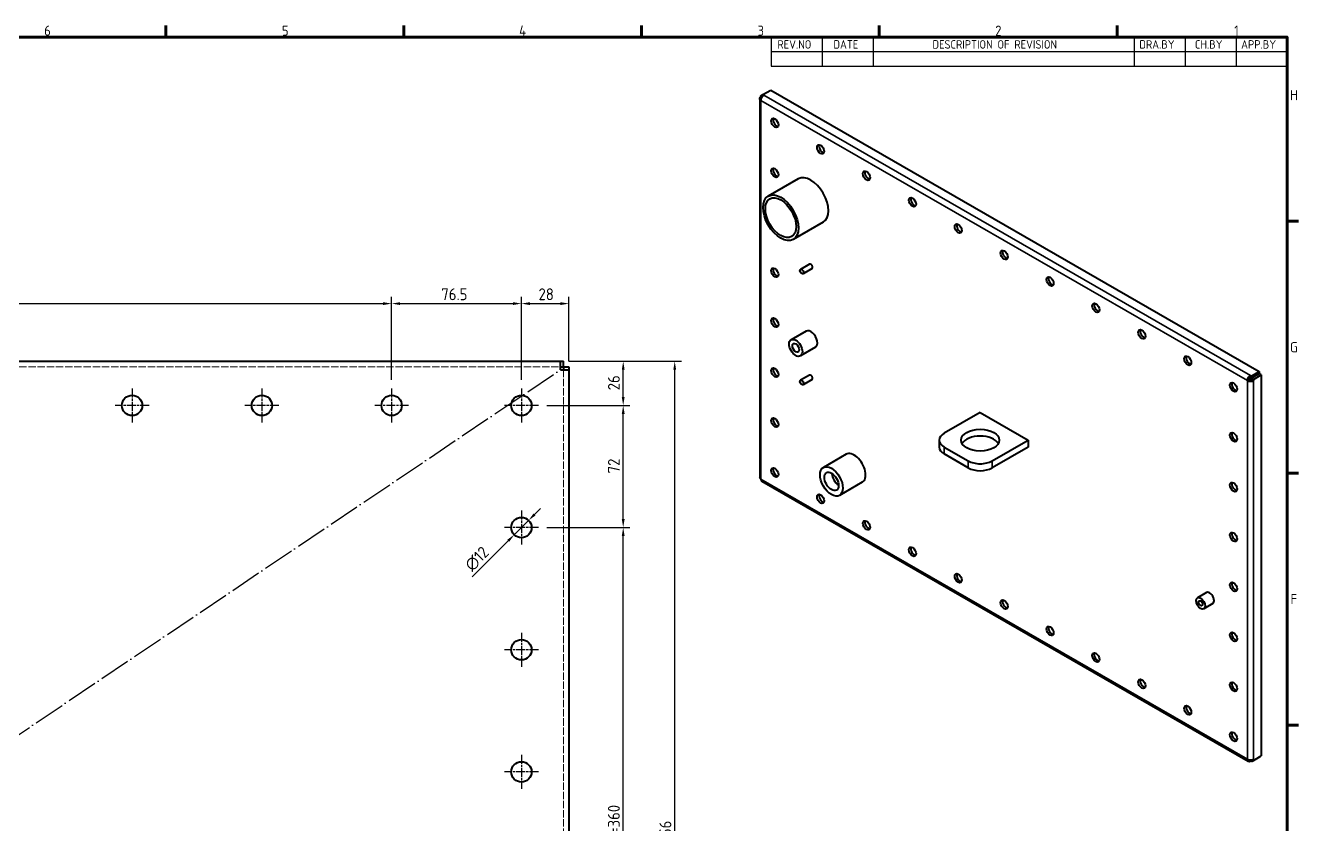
# Model space of a CAD drawing. Header units: millimetres. Extents: x 0 to 1682, y 0 to 1188.
# Drawn here: x 898 to 1649, y 684 to 1155 of the extents above; entities that cross this region are included whole.
import ezdxf

# ---------------------------------------------------------------- set-up
doc = ezdxf.new("R2010")
doc.units = ezdxf.units.MM
doc.header["$LTSCALE"] = 2
for name, pattern in [('CHAIN', [0.3543, 0.2362, -0.0295, 0.0591, -0.0295]), ('DASHED', [0.2067, 0.1654, -0.0413]), ('LONG_DASH_DOTTED', [0.61, 0.48, -0.06, 0.01, -0.06])]:
    doc.linetypes.add(name, pattern=pattern)
doc.layers.get('0').update_dxf_attribs({"color": 3, "lineweight": 25})
for name, color, linetype, lineweight in [('가려진 것(ISO)', 2, 'DASHED', 18), ('가시적인 것(ISO)', 3, 'Continuous', 40), ('가시적인 좁은 것(ISO)', 3, 'Continuous', 35), ('경계(ISO)', 7, 'Continuous', 70), ('기호(ISO)', 5, 'Continuous', 25), ('스케치 형상(ISO)', 7, 'Continuous', 25), ('중심 표식(ISO)', 1, 'Continuous', 25), ('치수(ISO)', 7, 'Continuous', 25)]:
    doc.layers.add(name, color=color, linetype=linetype, lineweight=lineweight)
doc.styles.add('ISO Proportiona M2B', font='isocp.shx')
doc.styles.add('문자 텍스트_M2B', font='isocp.shx')
doc.styles.add('치수 텍스트_PSTEK_POSCO', font='isocp.shx')
doc.dimstyles.new('치수_PSTEK_POSCO', dxfattribs={"dimscale": 2, "dimtxt": 3.5, "dimasz": 2.5, "dimexe": 2, "dimexo": 2.5, "dimgap": 1, "dimtad": 1, "dimrnd": 1e-08, "dimdsep": 46, "dimtxsty": '치수 텍스트_PSTEK_POSCO', "dimcen": 0.09, "dimdle": 10, "dimclrd": 7, "dimclre": 7, "dimclrt": 2, "dimadec": 1, "dimazin": 2, "dimtfac": 1, "dimtmove": 0, "dimatfit": 3, "dimfxl": 0, "dimtolj": 1, "dimlwd": -1, "dimlwe": -1, "dimarcsym": 0})

# ---------------------------------------------------------------- blocks, each defined once
blk = doc.blocks.new('경계 Default Border')
at = {"layer": '경계(ISO)'}
for p, q in [((490.58, 574), (490.58, 577.4)), ((560.67, 574), (560.67, 577.4)), ((630.75, 574), (630.75, 577.4)), ((700.83, 574), (700.83, 577.4)), ((770.92, 574), (770.92, 577.4)), ((821, 519.75), (824.4, 519.75)), ((821, 445.5), (824.4, 445.5)), ((821, 371.25), (824.4, 371.25))]:
    blk.add_line(p, q, dxfattribs=at)
at = {"layer": '경계(ISO)', "flags": 128}
blk.add_lwpolyline([(20, 20), (20, 574), (821, 574), (821, 20), (20, 20)], dxfattribs=at)
at = {"layer": '경계(ISO)', "color": 2, "char_height": 3, "attachment_point": 7, "style": '문자 텍스트_M2B'}
for s, insert in [('6', (454.69, 574.37)), ('5', (524.77, 574.37)), ('4', (594.68, 574.4)), ('3', (664.96, 574.37)), ('2', (735, 574.37)), ('1', (805.44, 574.4)), ('H', (821.88, 555.37)), ('G', (821.88, 481.1)), ('F', (822.04, 406.87))]:
    blk.add_mtext(s, dxfattribs=dict(at, insert=insert))
blk = doc.blocks.new('리비전 내역')
at = {"layer": '기호(ISO)'}
for p, q in [((669, 574), (821, 574)), ((669, 574), (669, 569.72)), ((684, 574), (684, 569.72)), ((699, 574), (699, 569.72)), ((776, 574), (776, 569.72)), ((791, 574), (791, 569.72)), ((806, 574), (806, 569.72)), ((821, 574), (821, 569.72)), ((669, 569.72), (821, 569.72)), ((669, 569.72), (669, 565.44)), ((684, 569.72), (684, 565.44)), ((699, 569.72), (699, 565.44)), ((776, 569.72), (776, 565.44)), ((791, 569.72), (791, 565.44)), ((806, 569.72), (806, 565.44)), ((821, 569.72), (821, 565.44)), ((669, 565.44), (821, 565.44))]:
    blk.add_line(p, q, dxfattribs=at)
at = {"layer": '기호(ISO)', "color": 2, "char_height": 2.5, "attachment_point": 7, "style": 'ISO Proportiona M2B'}
for s, insert in [('REV.NO', (670.79, 570.58)), ('DATE', (687.31, 570.58)), ('DESCRIPTION OF REVISION', (716.51, 570.58)), ('DRA.BY', (777.48, 570.58)), ('CH.BY', (793.86, 570.58)), ('APP.BY', (807.48, 570.58))]:
    blk.add_mtext(s, dxfattribs=dict(at, insert=insert))
blk = doc.blocks.new('*D24')
at = {"layer": 'Defpoints', "color": 0, "transparency": 16777216}
for p in [(1114.2, 990.9), (502.2, 940.9), (1114.2, 940.9)]:
    blk.add_point(p, dxfattribs=at)
at = {"layer": '치수(ISO)', "color": 7, "transparency": 16777216}
for p, q in [((502.2, 945.9), (502.2, 994.9)), ((507.2, 990.9), (1109.2, 990.9)), ((1114.2, 945.9), (1114.2, 994.9))]:
    blk.add_line(p, q, dxfattribs=at)
for points in [[(507.2, 991.74), (507.2, 990.07), (502.2, 990.9)], [(1109.2, 991.74), (1109.2, 990.07), (1114.2, 990.9)]]:
    blk.add_solid(points, dxfattribs=at)
at = {"layer": '치수(ISO)', "color": 2, "transparency": 16777216, "insert": (774.66, 996.41), "char_height": 7, "attachment_point": 4, "style": '치수 텍스트_PSTEK_POSCO'}
blk.add_mtext('\\A1;73.5*8=612', dxfattribs=at)
blk = doc.blocks.new('*D25')
at = {"layer": 'Defpoints', "color": 0, "transparency": 16777216}
for p in [(1190.7, 990.9), (1114.2, 940.9), (1190.7, 940.9)]:
    blk.add_point(p, dxfattribs=at)
at = {"layer": '치수(ISO)', "color": 7, "transparency": 16777216}
for p, q in [((1114.2, 945.9), (1114.2, 994.9)), ((1119.2, 990.9), (1185.7, 990.9)), ((1190.7, 945.9), (1190.7, 994.9))]:
    blk.add_line(p, q, dxfattribs=at)
for points in [[(1119.2, 991.74), (1119.2, 990.07), (1114.2, 990.9)], [(1185.7, 991.74), (1185.7, 990.07), (1190.7, 990.9)]]:
    blk.add_solid(points, dxfattribs=at)
at = {"layer": '치수(ISO)', "color": 2, "transparency": 16777216, "insert": (1143.48, 996.4), "char_height": 7, "attachment_point": 4, "style": '치수 텍스트_PSTEK_POSCO'}
blk.add_mtext('\\A1;76.5', dxfattribs=at)
blk = doc.blocks.new('*D26')
at = {"layer": 'Defpoints', "color": 0, "transparency": 16777216}
for p in [(1218.7, 990.9), (1218.7, 951.9), (1190.7, 940.9)]:
    blk.add_point(p, dxfattribs=at)
at = {"layer": '치수(ISO)', "color": 7, "transparency": 16777216}
for p, q in [((1190.7, 945.9), (1190.7, 994.9)), ((1195.7, 990.9), (1213.7, 990.9)), ((1218.7, 956.9), (1218.7, 994.9))]:
    blk.add_line(p, q, dxfattribs=at)
for points in [[(1195.7, 991.74), (1195.7, 990.07), (1190.7, 990.9)], [(1213.7, 991.74), (1213.7, 990.07), (1218.7, 990.9)]]:
    blk.add_solid(points, dxfattribs=at)
at = {"layer": '치수(ISO)', "color": 2, "transparency": 16777216, "insert": (1200.78, 996.41), "char_height": 7, "attachment_point": 4, "style": '치수 텍스트_PSTEK_POSCO'}
blk.add_mtext('\\A1;28', dxfattribs=at)
blk = doc.blocks.new('*D29')
at = {"layer": 'Defpoints', "color": 0, "transparency": 16777216}
for p in [(1200.7, 858.9), (1250.7, 858.9), (1200.7, 498.9)]:
    blk.add_point(p, dxfattribs=at)
at = {"layer": '치수(ISO)', "color": 7, "transparency": 16777216}
for p, q in [((1205.7, 858.9), (1254.7, 858.9)), ((1250.7, 503.9), (1250.7, 853.9)), ((1205.7, 498.9), (1254.7, 498.9))]:
    blk.add_line(p, q, dxfattribs=at)
for points in [[(1249.87, 853.9), (1251.54, 853.9), (1250.7, 858.9)], [(1249.87, 503.9), (1251.54, 503.9), (1250.7, 498.9)]]:
    blk.add_solid(points, dxfattribs=at)
at = {"layer": '치수(ISO)', "color": 2, "transparency": 16777216, "insert": (1245.2, 660.37), "char_height": 7, "attachment_point": 4, "rotation": 90, "style": '치수 텍스트_PSTEK_POSCO'}
blk.add_mtext('\\A1;72*5=360', dxfattribs=at)
blk = doc.blocks.new('*D30')
at = {"layer": 'Defpoints', "color": 0, "transparency": 16777216}
for p in [(1200.7, 930.9), (1250.7, 930.9), (1200.7, 858.9)]:
    blk.add_point(p, dxfattribs=at)
at = {"layer": '치수(ISO)', "color": 7, "transparency": 16777216}
for p, q in [((1205.7, 930.9), (1254.7, 930.9)), ((1250.7, 863.9), (1250.7, 925.9)), ((1205.7, 858.9), (1254.7, 858.9))]:
    blk.add_line(p, q, dxfattribs=at)
for points in [[(1249.87, 925.9), (1251.54, 925.9), (1250.7, 930.9)], [(1249.87, 863.9), (1251.54, 863.9), (1250.7, 858.9)]]:
    blk.add_solid(points, dxfattribs=at)
at = {"layer": '치수(ISO)', "color": 2, "transparency": 16777216, "insert": (1245.2, 890.86), "char_height": 7, "attachment_point": 4, "rotation": 90, "style": '치수 텍스트_PSTEK_POSCO'}
blk.add_mtext('\\A1;72', dxfattribs=at)
blk = doc.blocks.new('*D31')
at = {"layer": 'Defpoints', "color": 0, "transparency": 16777216}
for p in [(1213.7, 956.9), (1250.7, 956.9), (1200.7, 930.9)]:
    blk.add_point(p, dxfattribs=at)
at = {"layer": '치수(ISO)', "color": 7, "transparency": 16777216}
for p, q in [((1218.7, 956.9), (1254.7, 956.9)), ((1250.7, 935.9), (1250.7, 951.9)), ((1205.7, 930.9), (1254.7, 930.9))]:
    blk.add_line(p, q, dxfattribs=at)
for points in [[(1249.87, 951.9), (1251.54, 951.9), (1250.7, 956.9)], [(1249.87, 935.9), (1251.54, 935.9), (1250.7, 930.9)]]:
    blk.add_solid(points, dxfattribs=at)
at = {"layer": '치수(ISO)', "color": 2, "transparency": 16777216, "insert": (1245.2, 939.81), "char_height": 7, "attachment_point": 4, "rotation": 90, "style": '치수 텍스트_PSTEK_POSCO'}
blk.add_mtext('\\A1;26', dxfattribs=at)
blk = doc.blocks.new('*D47')
at = {"layer": 'Defpoints', "color": 0, "transparency": 16777216}
for p in [(1194.94, 863.15), (1186.46, 854.66)]:
    blk.add_point(p, dxfattribs=at)
at = {"layer": '치수(ISO)', "color": 7, "transparency": 16777216}
for p, q in [((1194.94, 863.15), (1186.46, 854.66)), ((1198.48, 866.68), (1202.02, 870.22)), ((1182.92, 851.13), (1161.63, 829.83))]:
    blk.add_line(p, q, dxfattribs=at)
for points in [[(1197.89, 867.27), (1199.07, 866.09), (1194.94, 863.15)], [(1182.33, 851.72), (1183.51, 850.54), (1186.46, 854.66)]]:
    blk.add_solid(points, dxfattribs=at)
at = {"layer": '치수(ISO)', "color": 2, "transparency": 16777216, "insert": (1159.15, 835.13), "char_height": 7, "attachment_point": 4, "rotation": 45, "style": '치수 텍스트_PSTEK_POSCO'}
blk.add_mtext('\\A1;∅12', dxfattribs=at)
blk = doc.blocks.new('*D49')
at = {"layer": 'Defpoints', "color": 0, "transparency": 16777216}
for p in [(1213.7, 956.9), (1281.07, 956.9), (1213.7, 400.9)]:
    blk.add_point(p, dxfattribs=at)
at = {"layer": '치수(ISO)', "color": 7, "transparency": 16777216}
for p, q in [((1218.7, 956.9), (1285.07, 956.9)), ((1281.07, 405.9), (1281.07, 951.9)), ((1218.7, 400.9), (1285.07, 400.9))]:
    blk.add_line(p, q, dxfattribs=at)
for points in [[(1280.24, 951.9), (1281.9, 951.9), (1281.07, 956.9)], [(1280.24, 405.9), (1281.9, 405.9), (1281.07, 400.9)]]:
    blk.add_solid(points, dxfattribs=at)
at = {"layer": '치수(ISO)', "color": 2, "transparency": 16777216, "insert": (1275.57, 672.43), "char_height": 7, "attachment_point": 4, "rotation": 90, "style": '치수 텍스트_PSTEK_POSCO'}
blk.add_mtext('\\A1;556', dxfattribs=at)

msp = doc.modelspace()

# ---------------------------------------------------------------- linework, layer by layer
at = {"layer": '가려진 것(ISO)', "ltscale": 13.078536}
msp.add_line((402.7017, 953.7046), (1213.7017, 953.7046), dxfattribs=at)
at = {"layer": '가려진 것(ISO)', "ltscale": 13.076779}
msp.add_line((1215.5017, 951.9046), (1215.5017, 405.9046), dxfattribs=at)
at = {"layer": '가시적인 것(ISO)'}
for p, q in [((1331.1749, 1111.6966), (1331.1749, 888.5062)), ((1331.9071, 1113.4215), (1333.0635, 1114.0874)), ((1332.7664, 1112.9267), (1331.9071, 1113.4215)), ((1331.9071, 1112.7146), (1331.9071, 1113.4215)), ((1331.9071, 1112.7146), (1332.4225, 1112.4178)), ((1333.0635, 1114.0925), (1337.6597, 1116.7393)), ((1333.0635, 1114.0925), (1333.6749, 1113.7405)), ((1333.0635, 1113.2622), (1333.0635, 1114.0925)), ((1337.6597, 1116.7393), (1625.6143, 950.9173)), ((1353.8914, 1064.4584), (1336.2137, 1054.2785)), ((1368.6128, 1038.8942), (1350.9351, 1028.7143)), ((1360.5035, 1014.1427), (1355.2002, 1011.0887)), ((1362.0006, 1011.5429), (1356.6973, 1008.489)), ((1358.5074, 974.6878), (1349.6686, 969.5979)), ((1363.9968, 965.1554), (1355.1579, 960.0654)), ((402.7017, 956.9046), (1213.7017, 956.9046)), ((1213.7017, 956.9046), (1215.431, 956.9046)), ((1213.7017, 953.7046), (1215.431, 953.7046)), ((1215.431, 953.7046), (1215.431, 956.9046)), ((1215.5017, 953.6339), (1215.5017, 951.9046)), ((1215.5017, 953.6339), (1218.7017, 953.6339)), ((1218.7017, 953.6339), (1218.7017, 951.9046)), ((1218.7017, 951.9046), (1218.7017, 405.9046)), ((1360.5035, 948.7389), (1355.2002, 945.685)), ((1362.0006, 946.1392), (1356.6973, 943.0852)), ((1619.7703, 946.2123), (1618.6389, 945.5607)), ((1620.4067, 948.6226), (1621.0181, 948.2705)), ((1620.4067, 948.6226), (1620.4067, 947.3145)), ((1620.4067, 947.3145), (1621.0181, 946.9624)), ((1621.0181, 948.2705), (1625.6143, 950.9173)), ((1625.6143, 949.6092), (1621.0181, 946.9624)), ((1621.0181, 946.9624), (1621.0181, 948.2705)), ((1625.6393, 949.5659), (1621.0431, 946.9191)), ((1621.0431, 946.9191), (1621.0431, 946.2123)), ((1621.0431, 946.9191), (1622.1745, 946.2676)), ((1622.1745, 945.5607), (1621.0431, 946.2123)), ((1622.1745, 946.2676), (1626.7707, 948.9144)), ((1622.1745, 946.2676), (1622.1745, 945.5607)), ((1625.6143, 950.9173), (1625.6143, 949.6092)), ((1626.7707, 948.9144), (1625.6393, 949.5659)), ((1626.7707, 948.9144), (1626.7707, 724.3103)), ((1461.1309, 926.7123), (1439.9177, 914.4964)), ((1461.1309, 926.7123), (1489.4152, 910.4244)), ((1436.9888, 910.4244), (1436.9888, 906.3367)), ((1468.202, 898.2086), (1489.4152, 910.4244)), ((1489.4152, 910.4244), (1489.4152, 906.3367)), ((1382.1439, 902.0773), (1368.7089, 894.3405)), ((1439.9177, 906.3525), (1454.0598, 898.2086)), ((1454.0598, 894.1208), (1439.9177, 902.2647)), ((1489.4152, 906.3367), (1468.202, 894.1208)), ((1332.4273, 886.3398), (1619.1591, 721.2219)), ((1391.6255, 885.6122), (1378.1905, 877.8754)), ((1594.4937, 820.6102), (1589.1904, 817.5562)), ((1598.2365, 814.1108), (1592.9332, 811.0569)), ((1620.4067, 721.3445), (1620.4067, 721.9487)), ((1621.0181, 720.9924), (1620.4067, 721.3445)), ((1621.0181, 720.9924), (1625.6143, 723.6392)), ((1621.0181, 721.9924), (1621.0181, 720.9924)), ((1621.4507, 722.0803), (1622.1745, 721.6635)), ((1622.1745, 721.6635), (1626.7707, 724.3103)), ((1622.1745, 722.3704), (1622.1745, 721.6635)), ((1625.6143, 723.6392), (1625.6143, 723.6443))]:
    msp.add_line(p, q, dxfattribs=at)
for centre in [(961.2017, 930.9046), (1037.7017, 930.9046), (1114.2017, 930.9046), (1190.7017, 930.9046), (1190.7017, 858.9046), (1190.7017, 786.9046), (1190.7017, 714.9046)]:
    msp.add_circle(centre, 6, dxfattribs=at)
for centre, major_axis, ratio in [((1340.0389, 1097.4116), (1.4971, -2.5998), 0.57809312), ((1367.0857, 1081.8364), (1.4971, -2.5998), 0.57809312), ((1340.0389, 1067.9799), (1.4971, -2.5998), 0.57809312), ((1394.1325, 1066.2611), (1.4971, -2.5998), 0.57809312), ((1343.5744, 1041.4964), (7.3607, -12.7821), 0.57809312), ((1343.5744, 1041.4964), (6.4126, -11.1356), 0.57809312), ((1421.1794, 1050.6859), (1.4971, -2.5998), 0.57809312), ((1448.2262, 1035.1107), (1.4971, -2.5998), 0.57809312), ((1475.273, 1019.5354), (1.4971, -2.5998), 0.57809312), ((1340.0389, 1009.1165), (1.4971, -2.5998), 0.57809312), ((1355.9488, 1009.7888), (0.7485, -1.2999), 0.57809312), ((1502.3199, 1003.9602), (1.4971, -2.5998), 0.57809312), ((1529.3667, 988.385), (1.4971, -2.5998), 0.57809312), ((1340.0389, 979.6848), (1.4971, -2.5998), 0.57809312), ((1556.4136, 972.8097), (1.4971, -2.5998), 0.57809312), ((1352.4132, 964.8316), (2.7447, -4.7662), 0.57809312), ((1352.4132, 964.8316), (1.4171, -2.4609), 0.57809312), ((1340.0389, 950.2531), (1.4971, -2.5998), 0.57809312), ((1583.4604, 957.2345), (1.4971, -2.5998), 0.57809312), ((1355.9488, 944.3851), (0.7485, -1.2999), 0.57809312), ((1610.5072, 941.6592), (1.4971, -2.5998), 0.57809312), ((1340.0389, 920.8214), (1.4971, -2.5998), 0.57809312), ((1461.1309, 910.4244), (-11.25, 0), 0.5758617), ((1610.5072, 912.2275), (1.4971, -2.5998), 0.57809312), ((1340.0389, 891.3897), (1.4971, -2.5998), 0.57809312), ((1373.4497, 886.108), (4.7408, -8.2325), 0.57809312), ((1373.4497, 886.108), (2.9525, -5.1271), 0.57809312), ((1610.5072, 882.7959), (1.4971, -2.5998), 0.57809312), ((1367.0857, 875.8145), (1.4971, -2.5998), 0.57809312), ((1394.1325, 860.2393), (1.4971, -2.5998), 0.57809312), ((1610.5072, 853.3642), (1.4971, -2.5998), 0.57809312), ((1421.1794, 844.664), (1.4971, -2.5998), 0.57809312), ((1448.2262, 829.0888), (1.4971, -2.5998), 0.57809312), ((1610.5072, 823.9325), (1.4971, -2.5998), 0.57809312), ((1591.0618, 814.3066), (1.8714, -3.2497), 0.57809312), ((1475.273, 813.5135), (1.4971, -2.5998), 0.57809312), ((1591.0618, 814.3066), (0.8293, -1.44), 0.57809312), ((1502.3199, 797.9383), (1.4971, -2.5998), 0.57809312), ((1610.5072, 794.5008), (1.4971, -2.5998), 0.57809312), ((1529.3667, 782.3631), (1.4971, -2.5998), 0.57809312), ((1556.4136, 766.7878), (1.4971, -2.5998), 0.57809312), ((1610.5072, 765.0691), (1.4971, -2.5998), 0.57809312), ((1583.4604, 751.2126), (1.4971, -2.5998), 0.57809312), ((1610.5072, 735.6374), (1.4971, -2.5998), 0.57809312)]:
    msp.add_ellipse(centre, major_axis=major_axis, ratio=ratio, dxfattribs=at)
for centre, major_axis, ratio, start_param, end_param in [((1341.1702, 1098.0631), (-1.4971, 2.5998), 0.57809312, 0.38590364, 2.75568901), ((1368.2171, 1082.4879), (-1.4971, 2.5998), 0.57809312, 0.38590364, 2.75568901), ((1341.1702, 1068.6314), (-1.4971, 2.5998), 0.57809312, 0.38590364, 2.75568901), ((1361.2521, 1051.6763), (-7.3607, 12.7821), 0.57809312, 3.14159267, 6.28318531), ((1395.2639, 1066.9126), (-1.4971, 2.5998), 0.57809312, 0.38590364, 2.75568901), ((1422.3108, 1051.3374), (-1.4971, 2.5998), 0.57809312, 0.38590364, 2.75568901), ((1449.3576, 1035.7622), (-1.4971, 2.5998), 0.57809312, 0.38590364, 2.75568901), ((1476.4044, 1020.1869), (-1.4971, 2.5998), 0.57809312, 0.38590364, 2.75568901), ((1361.2521, 1012.8428), (-0.7485, 1.2999), 0.57809312, 3.14159265, 6.28318531), ((1341.1702, 1009.768), (-1.4971, 2.5998), 0.57809312, 0.38590364, 2.75568901), ((1503.4513, 1004.6117), (-1.4971, 2.5998), 0.57809312, 0.38590364, 2.75568901), ((1530.4981, 989.0365), (-1.4971, 2.5998), 0.57809312, 0.38590364, 2.75568901), ((1341.1702, 980.3363), (-1.4971, 2.5998), 0.57809312, 0.38590364, 2.75568901), ((1361.2521, 969.9216), (-2.7447, 4.7662), 0.57809312, 3.14159265, 6.28318531), ((1557.5449, 973.4612), (-1.4971, 2.5998), 0.57809312, 0.38590364, 2.75568901), ((1584.5918, 957.886), (-1.4971, 2.5998), 0.57809312, 0.38590364, 2.75568901), ((1341.1702, 950.9046), (-1.4971, 2.5998), 0.57809312, 0.38590364, 2.75568901), ((1361.2521, 947.439), (-0.7485, 1.2999), 0.57809312, 3.14159265, 6.28318531), ((1611.6386, 942.3108), (-1.4971, 2.5998), 0.57809312, 0.38590364, 2.75568901), ((1341.1702, 921.4729), (-1.4971, 2.5998), 0.57809312, 0.38590364, 2.75568901), ((1446.9888, 910.4244), (-10, 0), 0.5758617, 5.49778714, 7.06858347), ((1461.1309, 906.3367), (11.25, 0), 0.5758617, 0.32097029, 2.82062236), ((1611.6386, 912.8791), (-1.4971, 2.5998), 0.57809312, 0.38590364, 2.75568901), ((1386.8847, 893.8447), (-4.7408, 8.2325), 0.57809312, 3.14159265, 6.28318531), ((1446.9888, 906.3367), (-10, 0), 0.5758617, 0, 0.78539816), ((1341.1702, 892.0412), (-1.4971, 2.5998), 0.57809312, 0.38590364, 2.75568901), ((1461.1309, 902.2805), (-10, 0), 0.5758617, 0.78539816, 2.35619449), ((1461.1309, 898.1928), (10, 0), 0.5758617, 3.92699082, 5.49778714), ((1377.7772, 888.6), (2.8571, -4.9614), 0.57809312, 3.96269033, 5.46208764), ((1377.7772, 888.6), (-2.8234, 4.9029), 0.57809312, 0.82237712, 2.31921553), ((1368.2171, 876.466), (-1.4971, 2.5998), 0.57809312, 0.38590364, 2.75568901), ((1611.6386, 883.4474), (-1.4971, 2.5998), 0.57809312, 0.38590364, 2.75568901), ((1395.2639, 860.8908), (-1.4971, 2.5998), 0.57809312, 0.38590364, 2.75568901), ((1611.6386, 854.0157), (-1.4971, 2.5998), 0.57809312, 0.38590364, 2.75568901), ((1422.3108, 845.3155), (-1.4971, 2.5998), 0.57809312, 0.38590364, 2.75568901), ((1449.3576, 829.7403), (-1.4971, 2.5998), 0.57809312, 0.38590364, 2.75568901), ((1611.6386, 824.584), (-1.4971, 2.5998), 0.57809312, 0.38590364, 2.75568901), ((1596.3651, 817.3605), (-1.8714, 3.2497), 0.57809312, 3.14159265, 6.28318531), ((1476.4044, 814.1651), (-1.4971, 2.5998), 0.57809312, 0.38590364, 2.75568901), ((1503.4513, 798.5898), (-1.4971, 2.5998), 0.57809312, 0.38590364, 2.75568901), ((1611.6386, 795.1523), (-1.4971, 2.5998), 0.57809312, 0.38590364, 2.75568901), ((1530.4981, 783.0146), (-1.4971, 2.5998), 0.57809312, 0.38590364, 2.75568901), ((1557.5449, 767.4394), (-1.4971, 2.5998), 0.57809312, 0.38590364, 2.75568901), ((1611.6386, 765.7206), (-1.4971, 2.5998), 0.57809312, 0.38590364, 2.75568901), ((1584.5918, 751.8641), (-1.4971, 2.5998), 0.57809312, 0.38590364, 2.75568901), ((1611.6386, 736.2889), (-1.4971, 2.5998), 0.57809312, 0.38590364, 2.75568901)]:
    msp.add_ellipse(centre, major_axis=major_axis, ratio=ratio, start_param=start_param, end_param=end_param, dxfattribs=at)
for points, knots in [([(1331.9071, 1110.6786), (1331.3749, 1110.9851), (1331.1037, 1111.4354), (1331.1923, 1111.8659), (1331.2577, 1112.184), (1331.5138, 1112.4881), (1331.9071, 1112.7146)], [0, 0, 0, 0, 0.57504459, 0.57504459, 0.57504459, 1, 1, 1, 1]), ([(1331.9071, 1110.6786), (1331.9071, 1111.294), (1332.1626, 1112.0499), (1332.5806, 1112.6716), (1332.7191, 1112.8775), (1332.874, 1113.0688), (1333.0385, 1113.2369)], [0, 0, 0, 0, 0.575044589, 0.575044589, 0.575044589, 0.76555338, 0.76555338, 0.76555338, 0.76555338]), ([(1213.7017, 951.9046), (1213.7017, 953.4101), (1213.7017, 954.8995), (1213.7017, 955.8314), (1213.7017, 956.5201), (1213.7017, 956.7508), (1213.7017, 956.9046)], [0, 0, 0, 0, 0.57504459, 0.57504459, 0.57504459, 1, 1, 1, 1]), ([(1213.7017, 951.9046), (1215.2072, 951.9046), (1216.6966, 951.9046), (1217.6285, 951.9046), (1217.9373, 951.9046), (1218.187, 951.9046), (1218.3665, 951.9046)], [0, 0, 0, 0, 0.575044589, 0.575044589, 0.575044589, 0.76555338, 0.76555338, 0.76555338, 0.76555338]), ([(1618.6389, 945.5607), (1618.6389, 946.1761), (1618.8944, 946.9321), (1619.3124, 947.5537), (1619.6213, 948.0131), (1620.0134, 948.3961), (1620.4067, 948.6226)], [0, 0, 0, 0, 0.57504459, 0.57504459, 0.57504459, 1, 1, 1, 1]), ([(1620.4067, 947.3145), (1620.1593, 947.1721), (1619.9191, 946.8505), (1619.8217, 946.5315), (1619.7879, 946.4208), (1619.7703, 946.3115), (1619.7703, 946.2123)], [-1, -1, -1, -1, -0.25762063, -0.25762063, -0.25762063, 0, 0, 0, 0]), ([(1621.0431, 946.2123), (1620.7957, 946.0698), (1620.3971, 946.0227), (1620.0723, 946.0976), (1619.9596, 946.1235), (1619.8562, 946.1628), (1619.7703, 946.2123)], [-1, -1, -1, -1, -0.25762063, -0.25762063, -0.25762063, 0, 0, 0, 0]), ([(1618.6389, 945.5607), (1619.1712, 945.2542), (1619.9532, 945.0981), (1620.7007, 945.1491), (1620.9484, 945.166), (1621.1916, 945.2043), (1621.4196, 945.2625)], [0, 0, 0, 0, 0.575044589, 0.575044589, 0.575044589, 0.76555338, 0.76555338, 0.76555338, 0.76555338]), ([(1618.6389, 722.3704), (1618.6389, 721.755), (1618.8944, 721.2932), (1619.3124, 721.153), (1619.4509, 721.1066), (1619.6058, 721.0937), (1619.7703, 721.1151)], [0, 0, 0, 0, 0.575044589, 0.575044589, 0.575044589, 0.76555338, 0.76555338, 0.76555338, 0.76555338]), ([(1618.6389, 722.3704), (1619.1712, 722.0639), (1619.9532, 721.9077), (1620.7007, 721.9587), (1620.9484, 721.9756), (1621.1916, 722.014), (1621.4196, 722.0722)], [0, 0, 0, 0, 0.575044589, 0.575044589, 0.575044589, 0.76555338, 0.76555338, 0.76555338, 0.76555338])]:
    msp.add_open_spline(points, degree=3, knots=knots, dxfattribs=at)
for points in [[(1333.0385, 1113.2369), (1333.241, 1113.4438), (1333.4579, 1113.6155), (1333.6749, 1113.7405)], [(1218.3665, 951.9046), (1218.5874, 951.9046), (1218.656, 951.9046), (1218.7017, 951.9046)], [(1621.4196, 945.2625), (1621.7001, 945.3341), (1621.9575, 945.4358), (1622.1745, 945.5607)], [(1331.9071, 887.4882), (1331.4443, 887.7547), (1331.179, 888.13), (1331.1758, 888.5064)], [(1331.9071, 887.4882), (1331.9071, 886.9518), (1332.1012, 886.5322), (1332.4279, 886.3404)], [(1619.7703, 721.1151), (1619.9728, 721.1413), (1620.1897, 721.2195), (1620.4067, 721.3445)], [(1621.4196, 722.0722), (1621.7001, 722.1437), (1621.9575, 722.2454), (1622.1745, 722.3704)]]:
    msp.add_open_spline(points, degree=3, dxfattribs=at)
at = {"layer": '가시적인 좁은 것(ISO)'}
for p, q in [((1618.6389, 945.5607), (1331.9071, 1110.6786)), ((1331.9071, 1110.6786), (1331.9071, 887.4882)), ((1333.6749, 1113.7405), (1620.4067, 948.6226)), ((1619.7703, 946.2123), (1621.4196, 945.2625)), ((1618.6389, 722.3704), (1618.6389, 945.5607)), ((1622.1745, 945.5607), (1622.1745, 722.3704)), ((1439.9177, 902.2647), (1439.9177, 906.3525)), ((1454.0598, 898.2086), (1454.0598, 894.1208)), ((1468.202, 894.1208), (1468.202, 898.2086)), ((1331.9071, 887.4882), (1618.6389, 722.3704)), ((1619.7703, 721.9961), (1619.7703, 721.1151))]:
    msp.add_line(p, q, dxfattribs=at)
at = {"layer": '스케치 형상(ISO)', "color": 1, "linetype": 'LONG_DASH_DOTTED', "ltscale": 19.080194}
msp.add_line((402.7017, 405.9046), (1213.7017, 951.9046), dxfattribs=at)
at = {"layer": '중심 표식(ISO)', "linetype": 'CHAIN', "ltscale": 11.111974}
for p, q in [((961.2017, 940.9046), (961.2017, 920.9046)), ((1037.7017, 940.9046), (1037.7017, 920.9046)), ((1114.2017, 940.9046), (1114.2017, 920.9046)), ((1190.7017, 940.9046), (1190.7017, 920.9046)), ((971.2017, 930.9046), (951.2017, 930.9046)), ((1047.7017, 930.9046), (1027.7017, 930.9046)), ((1124.2017, 930.9046), (1104.2017, 930.9046)), ((1200.7017, 930.9046), (1180.7017, 930.9046)), ((1190.7017, 868.9046), (1190.7017, 848.9046)), ((1200.7017, 858.9046), (1180.7017, 858.9046)), ((1190.7017, 796.9046), (1190.7017, 776.9046)), ((1200.7017, 786.9046), (1180.7017, 786.9046)), ((1190.7017, 724.9046), (1190.7017, 704.9046)), ((1200.7017, 714.9046), (1180.7017, 714.9046))]:
    msp.add_line(p, q, dxfattribs=at)

# ---------------------------------------------------------------- block references
at = {"xscale": 2, "yscale": 2, "zscale": 2}
msp.add_blockref('경계 Default Border', (0, 0), dxfattribs=at)
at = {"layer": '기호(ISO)', "xscale": 2, "yscale": 2, "zscale": 2}
msp.add_blockref('리비전 내역', (0, 0), dxfattribs=at)

# ---------------------------------------------------------------- dimensions: what is measured, and where the dimension line sits
at = {"layer": '치수(ISO)', "color": 7}
for base, p1, p2, angle, text, picture, middle in [((1114.2017, 990.9046), (502.2017, 940.9046), (1114.2017, 940.9046), 180, '73.5*8=<>', '*D24', (796.2217, 990.9046)), ((1250.7017, 858.9046), (1200.7017, 498.9046), (1200.7017, 858.9046), 90, '72*5=<>', '*D29', (1250.7017, 678.9246))]:
    dim = msp.add_linear_dim(base=base, p1=p1, p2=p2, angle=angle, text=text, dimstyle='치수_PSTEK_POSCO', override={"dimdec": 2, "dimtp": 0, "dimtm": 0, "dimtdec": 2, "dimtofl": 0, "dimatfit": 1}, dxfattribs=at)
    dim.commit()
    dim.dimension.update_dxf_attribs({"geometry": picture, "text_midpoint": middle, "dimtype": 160})
for base, p1, p2, angle, picture, middle in [((1190.7017, 990.9046), (1114.2017, 940.9046), (1190.7017, 940.9046), 180, '*D25', (1150.9717, 990.9046)), ((1218.7017, 990.9046), (1190.7017, 940.9046), (1218.7017, 951.9046), 180, '*D26', (1204.7217, 990.9046)), ((1250.7017, 956.9046), (1200.7017, 930.9046), (1213.7017, 956.9046), 90, '*D31', (1250.7017, 943.9246)), ((1281.0692, 956.9046), (1213.7017, 400.9046), (1213.7017, 956.9046), 90, '*D49', (1281.0692, 678.9046)), ((1250.7017, 930.9046), (1200.7017, 858.9046), (1200.7017, 930.9046), 90, '*D30', (1250.7017, 894.9246))]:
    dim = msp.add_linear_dim(base=base, p1=p1, p2=p2, angle=angle, dimstyle='치수_PSTEK_POSCO', override={"dimdec": 2, "dimtp": 0, "dimtm": 0, "dimtdec": 2, "dimtofl": 0, "dimatfit": 1}, dxfattribs=at)
    dim.commit()
    dim.dimension.update_dxf_attribs({"geometry": picture, "text_midpoint": middle, "dimtype": 160})
dim = msp.add_diameter_dim_2p(p1=(1194.9444, 863.1473), p2=(1186.4591, 854.662), dimstyle='치수_PSTEK_POSCO', override={"dimdec": 2, "dimlfac": 1, "dimtp": 0, "dimtm": 0, "dimtdec": 2, "dimatfit": 2}, dxfattribs=at)
dim.commit()
dim.dimension.update_dxf_attribs({"geometry": '*D47', "text_midpoint": (1167.6437, 835.8466), "dimtype": 163})

doc.saveas('drawing.dxf')
